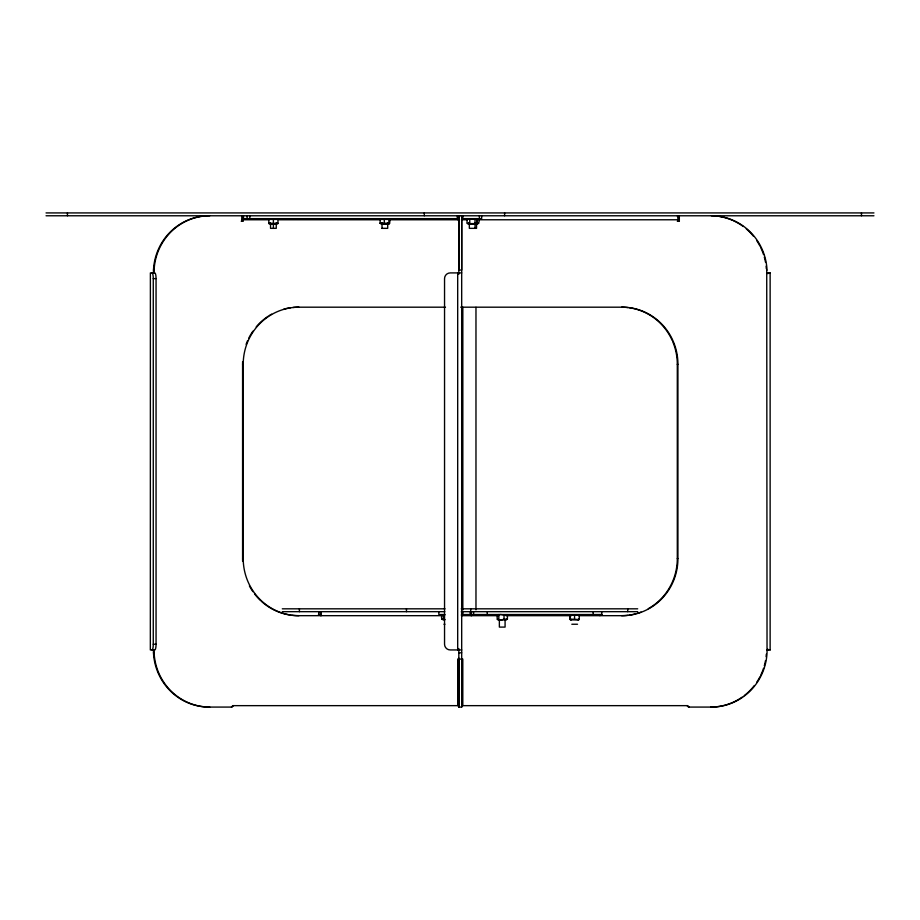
<?xml version="1.0" encoding="UTF-8"?>
<svg xmlns="http://www.w3.org/2000/svg" width="920" height="920" viewBox="0 0 920 920"><rect width="100%" height="100%" fill="white"/><g stroke="black" fill="none" stroke-linecap="round" stroke-linejoin="round"><path stroke-width="1.38" d="M461.69 704.904L461.69 707.077L458.827 707.077L458.827 658.03M461.38 614.146A4.002 4.002 0 0 1 461.69 615.675L461.69 615.089M461.69 609.212L461.69 558.543M461.69 364.308L461.69 307.188M461.943 218.304L461.943 219.776L467.486 219.776M457.78 219.776L458.034 218.638M471.718 615.675L471.971 614.525L602.071 614.525M599.909 615.675L600.162 614.525M570.803 615.112C568.284 613.444 571.32 626.255 570.043 615.296L570.63 614.917M571.216 619.896L570.043 619.125L579.243 619.539L579.301 615.296M461.69 219.776L462.829 218.638L481.678 218.638L481.678 215.774M461.69 615.675L462.829 614.525L471.672 614.525M384.284 219.017L384.376 224.008M382.524 223.617L379.994 223.238L380.409 219.017M389.068 219.408C391.541 216.924 387.975 231.023 389.068 219.408L379.994 219.408M231.437 707.077L232.829 705.651L458.344 705.651L458.344 659.088M233.45 705.651L232.058 707.077L209.139 707.077A57.132 55.729 90 0 1 153.479 652.809L153.479 649.945M459.091 218.638L243.455 218.638L243.213 221.202L241.189 221.202M477.261 219.408C482.517 217.315 475.617 230.31 477.261 219.408L467.245 219.224L466.911 223.238L468.245 224.008L477.618 224.008M476.353 224.008L477.261 223.238L474.087 223.617M469.867 614.917L468.522 615.296L471.672 614.985M444.82 619.436C440.381 621.299 440.381 613.134 444.82 614.985M468.487 615.296L469.798 614.525M498.284 619.896L506.149 619.896L507.414 619.125L504.034 619.125C494.81 622.99 494.776 611.49 504.034 615.296L507.414 615.296L507.414 619.125L506.506 619.539M578.128 619.896L579.301 619.125L578.116 619.436M442.29 614.917L442.094 615.112M498.341 614.525L497.018 615.296L498.352 614.985M467.578 219.017L466.911 219.408L467.843 219.017M476.123 224.008L477.457 223.238L477.123 219.224M469.349 223.238C461.782 223.732 483.31 223.709 474.616 223.238M469.694 223.548L468.533 223.238L469.476 223.548M478.825 223.238L476.192 223.548M389.723 223.238L386.63 223.548M570.043 615.296L579.186 615.296M268.824 219.408L277.966 219.408M277.966 223.238L271.25 223.721M389.068 223.238L379.994 223.238M46.046 212.922L873.954 212.922M46.046 215.774L873.954 215.774M242.581 221.202L242.581 219.776L268.962 219.776M278.967 219.776L380.535 219.776M389.125 219.776L459.551 219.776M478.561 219.776L677.936 219.776L677.936 221.202M677.304 221.202L679.328 221.202L679.328 215.774M275.529 223.721L276.253 224.008M383.49 223.721L386.434 223.721M386.848 223.721L387.699 224.008M470.097 223.721L473.961 223.721M474.202 223.721L475.778 223.721M269.457 224.008L277.334 224.008M380.926 224.008L388.803 224.008M382.007 228.344L387.711 228.344L387.711 222.64M153.479 272.906L153.479 270.055L154.1 270.055A57.132 55.729 -90 0 1 209.771 215.774M766.728 270.055L767.038 652.809A57.132 55.729 90 0 1 711.379 707.077L688.459 707.077L687.056 705.651M461.69 272.906L450.259 272.906A5.715 5.715 0 0 0 444.544 278.622L444.544 644.241A5.715 5.715 0 0 0 450.259 649.945L461.69 649.945M766.889 272.906L770.166 272.906M152.018 272.906A5.715 1.254 -90 0 1 153.272 278.622L156.055 278.622L156.055 644.241A5.715 1.254 90 0 1 154.802 649.945L150.339 649.945L150.386 272.906L154.802 272.906A5.715 1.254 -90 0 1 156.055 278.622M445.487 307.188L298.31 307.188A57.132 55.729 -90 0 0 293.02 307.441M460.667 307.188L622.196 307.188A57.132 55.729 -90 0 1 677.936 364.308L677.936 558.543A57.132 55.729 90 0 1 622.196 615.675L578.542 615.675M242.638 561.257A57.132 55.729 90 0 1 242.581 558.543L242.581 364.308L243.213 364.308A57.132 55.729 -90 0 1 298.942 307.188M672.807 341.826A57.132 55.729 -90 0 1 677.304 364.308L677.936 364.308M242.581 558.543L243.213 558.543A57.132 55.729 -90 0 0 298.942 615.675M648.289 608.683A57.132 55.729 -90 0 0 677.304 558.543L677.936 558.543M282.302 608.821L445.015 608.821M461.242 608.821L637.698 608.821M282.302 611.673L444.774 611.673M461.426 611.673L637.698 611.673M318.447 614.525L320.965 614.525M444.82 614.525L438.84 614.525L438.84 611.673M442.301 615.675L298.31 615.675A57.132 55.729 90 0 1 291.697 615.273M461.334 615.675L498.778 615.675M505.897 615.675L571.423 615.675M444.82 619.896L441.634 619.125L442.934 619.516M570.733 619.896L578.611 619.896M443.98 624.243L444.912 624.243M571.826 624.243L577.518 624.243M152.018 649.945A5.715 1.254 90 0 0 153.272 644.241L156.055 644.241M766.889 649.945L770.166 649.945M153.479 652.809L154.1 652.809A57.132 55.729 90 0 0 209.771 707.077M458.827 652.809L461.69 652.809M506.506 614.894L507.414 615.296L506.759 614.917M275.149 223.617L268.824 223.238M498.318 619.516L497.018 619.125L498.341 619.896M457.688 218.638L458.827 219.776A4.002 4.002 0 0 1 459.137 218.247M477.882 219.098L478.825 219.408M570.159 619.125L570.803 619.309M689.08 707.077L687.688 705.651L462.173 705.651L462.173 659.088M320.608 615.675L320.355 611.673A4.002 0.874 -90 0 1 321.241 615.675M861.476 212.922L861.476 215.774M770.132 272.906L770.132 649.945M678.695 215.774L678.695 221.202M677.304 364.308L677.304 558.543M627.727 608.821L627.727 611.673M601.783 611.673L601.783 614.525M593.147 611.673L593.147 614.525M574.551 615.296L574.551 619.125M505.08 619.953L505.08 627.095L499.364 627.095L499.364 619.953M504.608 212.922L504.608 215.774M504.034 615.296L504.034 619.125M498.835 615.296L498.835 619.125M487.255 611.673L487.255 614.525M479.389 215.774L479.389 218.638M476.537 222.64L476.537 228.344L469.338 228.344L469.338 222.64M475.973 307.291L475.973 609.822M475.03 219.408L475.042 228.344M473.604 611.673L473.604 614.525M470.706 608.821L470.706 611.673M470.258 611.673L470.258 614.525M469.752 219.408L469.752 223.238M462.829 218.638L462.829 215.774A4.002 4.002 0 0 0 461.299 216.085M462.829 307.188L462.829 609.96M462.829 614.525L462.829 611.673A4.002 4.002 0 0 0 461.299 611.972M462.806 705.651L462.806 659.088L457.711 659.088L457.711 705.651M461.69 707.077L461.69 215.774L461.69 270.055L458.827 270.055L458.827 215.774L458.827 274.229M458.827 648.519L458.827 707.077M457.688 272.906L457.688 649.945M457.309 215.774L457.309 218.638M443.451 615.296L443.451 619.125M424.315 212.922L424.315 215.774M406.467 608.821L406.467 611.673M382.018 222.64L382.018 228.344M318.722 611.673L318.722 614.525M299.402 608.821L299.402 611.673M277.966 218.994L277.966 223.64M276.253 222.64L276.253 228.344L270.537 228.344L270.537 222.64M273.389 219.017L273.389 228.344M268.824 218.994L268.824 223.64M249.826 215.774L249.826 218.638M247.1 215.774L247.1 218.638M243.455 218.638L243.455 215.774A4.002 0.874 -90 0 0 242.581 219.776M243.213 364.308L243.213 558.543M241.81 215.774L241.81 221.202M154.1 270.055L154.1 272.906M154.1 649.945L154.1 652.809M153.272 278.622L153.272 644.241M67.436 212.922L67.436 215.774M471.086 615.675A4.002 0.874 90 0 1 471.971 611.673M768.499 649.945A5.715 1.254 90 0 1 767.878 649.186M767.878 273.677A5.715 1.254 90 0 1 768.499 272.906M711.379 215.774A57.132 55.729 90 0 1 767.038 270.055M677.396 216.085A4.002 0.874 -90 0 1 677.936 219.776M153.479 270.055A57.132 55.729 -90 0 1 200.192 216.522M766.337 654.12A57.132 55.729 -90 0 1 766.084 656.742M765.497 660.64A57.132 55.729 -90 0 1 764.301 665.758M763.543 668.276A57.132 55.729 -90 0 1 760.575 675.556M759.977 676.717A57.132 55.729 -90 0 1 756.654 682.352M754.354 685.515A57.132 55.729 -90 0 1 744.269 695.589M742.175 697.13A57.132 55.729 -90 0 1 710.746 707.077M719.693 216.522A57.132 55.729 90 0 1 732.032 220.11M733.206 220.627A57.132 55.729 90 0 1 743.233 226.481M746.281 228.896A57.132 55.729 90 0 1 753.549 236.314M756.654 240.511A57.132 55.729 90 0 1 759.977 246.134M760.575 247.296A57.132 55.729 90 0 1 763.543 254.587M764.301 257.094A57.132 55.729 90 0 1 765.497 262.211M766.084 266.121A57.132 55.729 90 0 1 766.337 268.743M242.581 364.308A57.132 55.729 -90 0 1 242.638 361.594M246.1 344.344A57.132 55.729 -90 0 1 247.618 340.584M248.779 338.134A57.132 55.729 -90 0 1 252.919 331.177M256.197 326.899A57.132 55.729 -90 0 1 268.18 316.25M269.307 315.537A57.132 55.729 -90 0 1 271.607 314.168M283.889 309.131A57.132 55.729 -90 0 1 290.386 307.763M290.386 615.089A57.132 55.729 90 0 1 261.82 601.714M260.832 600.817A57.132 55.729 90 0 1 254.506 593.86M252.919 591.675A57.132 55.729 90 0 1 249.4 585.925M641.056 612.076A57.132 55.729 -90 0 1 637.272 613.352M635.996 613.72A57.132 55.729 -90 0 1 629.51 615.089M628.188 615.273A57.132 55.729 -90 0 1 621.575 615.675M621.575 307.188A57.132 55.729 -90 0 1 628.188 307.591M629.51 307.763A57.132 55.729 -90 0 1 672.267 340.584"/></g></svg>
